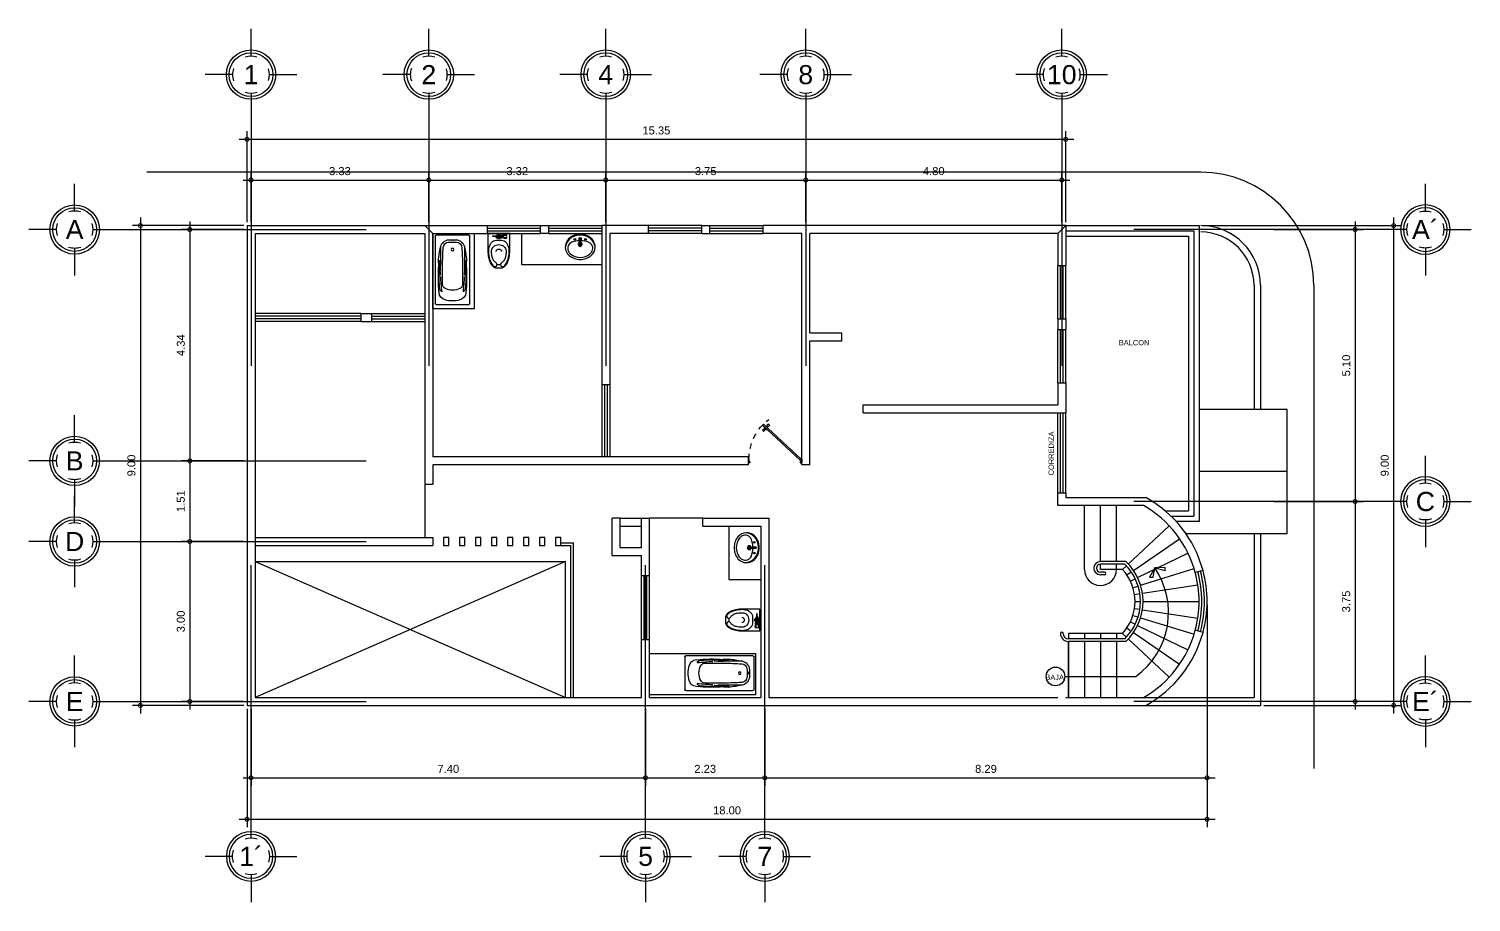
# Model space of a CAD drawing. Header units: inches. Extents: x -370 to 18, y -197 to 199.
# Drawn here: x -216.72 to -189.68, y 101.6 to 117.97 of the extents above; entities that cross this region are included whole.
import ezdxf
from ezdxf.enums import TextEntityAlignment as Align

# ---------------------------------------------------------------- set-up
doc = ezdxf.new("R2010")
doc.units = ezdxf.units.IN
doc.header["$MEASUREMENT"] = 0
doc.header["$PDMODE"] = 34
doc.header["$PDSIZE"] = 0.2
doc.linetypes.add('CENTER2', pattern=[28.575, 19.05, -3.175, 3.175, -3.175])
doc.linetypes.add('RAYITAS', pattern=[0.375, 0.25, -0.125])
for name, color, linetype in [('artefactos', 1, 'Continuous'), ('aux2', 194, 'Continuous'), ('MUEBLES', 7, 'Continuous')]:
    doc.layers.add(name, color=color, linetype=linetype)
doc.styles.get("Standard").update_dxf_attribs({"font": 'arial.ttf'})
doc.dimstyles.new('E100', dxfattribs={"dimtxt": 0.15, "dimasz": 0.15, "dimexe": 0.15, "dimexo": 0.0625, "dimgap": 0.09, "dimtad": 1, "dimzin": 0, "dimdsep": 46, "dimtxsty": 'Standard', "dimblk": 'DOTSMALL', "dimcen": 0.09, "dimdle": 0.15, "dimclrd": 1, "dimclre": 1, "dimclrt": 2, "dimazin": 0, "dimtfac": 1, "dimtofl": 0, "dimtmove": 1, "dimatfit": 1, "dimldrblk": 'OPEN90', "dimfxl": 1, "dimtolj": 1, "dimtzin": 0, "dimarcsym": 0})

# ---------------------------------------------------------------- blocks, each defined once
blk = doc.blocks.new('BC-P3')
at = {"color": 1}
for p, q in [((-0.352, 0), (0.352, 0)), ((-0.375, -1.477), (-0.375, -0.023)), ((-0.26, -0.25), (-0.26, -0.65)), ((0.26, -0.25), (0.26, -0.65)), ((0.375, -0.023), (0.375, -1.477)), ((-0.299, -0.646), (-0.304, -0.562)), ((-0.295, -0.615), (-0.289, -0.545)), ((-0.295, -0.615), (-0.29, -0.621)), ((-0.289, -0.545), (-0.288, -0.546)), ((-0.289, -0.622), (-0.278, -0.816)), ((-0.26, -0.847), (-0.285, -0.558)), ((0.26, -0.847), (0.285, -0.558)), ((0.289, -0.622), (0.278, -0.816)), ((0.289, -0.545), (0.288, -0.546)), ((0.295, -0.615), (0.289, -0.545)), ((0.295, -0.615), (0.29, -0.621)), ((0.299, -0.646), (0.304, -0.562)), ((-0.295, -0.835), (-0.28, -0.82)), ((-0.295, -0.885), (-0.295, -0.835)), ((-0.295, -0.885), (-0.261, -0.851)), ((0.295, -0.885), (0.261, -0.851)), ((0.295, -0.835), (0.28, -0.82)), ((0.295, -0.885), (0.295, -0.835)), ((0.352, -1.5), (-0.352, -1.5))]:
    blk.add_line(p, q, dxfattribs=at)
blk.add_lwpolyline([(-0.026, -0.108, 0.338364), (-0.025, -0.109, 0.038384), (-0.018, -0.11, 0.0164), (-0.01, -0.111, 0.011665), (0.002, -0.111, 0.011665), (0.013, -0.111, 0.0164), (0.021, -0.11, 0.038384), (0.029, -0.109, 0.338364), (0.029, -0.108, 0.338364), (0.029, -0.107, 0.038384), (0.021, -0.106, 0.0164), (0.013, -0.105, 0.011665), (0.002, -0.105, 0.011665), (-0.01, -0.105, 0.0164), (-0.018, -0.106, 0.038384), (-0.025, -0.107, 0.338364)], format="xyb", close=True, dxfattribs=at)
blk.add_circle((0, -0.31), 0.0275, dxfattribs=at)
for centre, radius, start, end in [((-0.352, -0.023), 0.023, 90, 180), ((2.677, -0.835), 2.995, 168.9839, 174.4587), ((-0.067, -0.301), 0.2, 92.1239, 168.9839), ((7.962, -0.768), 8.179, 176.467, 179.1704), ((-0.082, -0.272), 0.12, 92.5539, 176.467), ((0, -2.1), 1.95, 90, 92.5539), ((0, -2.1), 2, 90, 92.1239), ((0, -2.1), 2, 87.8761, 90), ((0, -2.1), 1.95, 87.4461, 90), ((0.067, -0.301), 0.2, 11.0161, 87.8761), ((0.082, -0.272), 0.12, 3.533, 87.4461), ((-7.962, -0.768), 8.179, 0.8296, 3.533), ((-2.677, -0.835), 2.995, 5.5413, 11.0161), ((0.352, -0.023), 0.023, 0, 90), ((-0.205, -0.556), 0.1, 174.4587, 183.7832), ((-0.291, -0.622), 0.002, 5, 45.7989), ((-0.289, -0.548), 0.002, 12.2804, 69.2529), ((-0.384, -0.569), 0.1, 4.1251, 12.2804), ((0.384, -0.569), 0.1, 167.7196, 175.8749), ((0.289, -0.548), 0.002, 110.7471, 167.7196), ((0.291, -0.622), 0.002, 134.2011, 175), ((0.205, -0.556), 0.1, 356.2168, 5.5413), ((3.668, -0.903), 3.974, 176.4609, 184.9418), ((-0.389, -0.652), 0.09, 356.4609, 3.7832), ((4.351, -0.851), 4.64, 180.3451, 183.6254), ((-0.284, -0.816), 0.006, 315, 3.2505), ((-0.266, -0.847), 0.006, 315, 5), ((4.742, -0.654), 5.002, 179.9558, 181.4637), ((4.742, -0.654), 5.002, 182.7348, 186.5873), ((8.359, -0.88), 8.578, 178.4608, 181.2396), ((-8.359, -0.88), 8.578, 358.7604, 1.5392), ((-4.742, -0.654), 5.002, 353.4127, 357.2652), ((-4.742, -0.654), 5.002, 358.5363, 0.0442), ((0.266, -0.847), 0.006, 175, 225), ((0.284, -0.816), 0.006, 176.7495, 225), ((-4.351, -0.851), 4.64, 356.3746, 359.6549), ((-3.668, -0.903), 3.974, 355.0582, 3.5391), ((0.389, -0.652), 0.09, 176.2168, 183.5391), ((-0.112, -1.23), 0.18, 184.9418, 254.479), ((-0.18, -1.139), 0.1, 182.9172, 241.9463), ((-0.117, -1.064), 0.1, 181.2396, 243.8791), ((0, -0.825), 0.366, 243.8791, 270), ((0, -0.825), 0.366, 270, 296.1209), ((0.117, -1.064), 0.1, 296.1209, 358.7604), ((0.112, -1.23), 0.18, 285.521, 355.0582), ((0.18, -1.139), 0.1, 298.0537, 357.0828), ((-0.352, -1.477), 0.023, 180, 270), ((0, -0.825), 0.6, 254.479, 270), ((0, -0.825), 0.6, 270, 285.521), ((0.352, -1.477), 0.023, 270, 0)]:
    blk.add_arc(centre, radius, start, end, dxfattribs=at)
blk = doc.blocks.new('lo')
at = {"layer": 'artefactos', "color": 1, "linetype": 'Continuous'}
for p, q in [((0.036, 0.012), (0.124, 0.012)), ((0.036, -0.012), (0.124, -0.012))]:
    blk.add_line(p, q, dxfattribs=at)
at = {"layer": 'artefactos', "color": 1}
blk.add_lwpolyline([(-0.175, -0.206, 0.225897), (-0.02, -0.28, 0.302325), (0.197, -0.136, 0.099436), (0.224, 0, 0.099436), (0.197, 0.136, 0.302325), (-0.02, 0.28, 0.225897), (-0.175, 0.206, 0.172204), (-0.248, 0, 0.172204)], format="xyb", close=True, dxfattribs=at)
blk.add_lwpolyline([(-0.144, 0.181, 0.172204), (-0.208, 0, 0.172204), (-0.144, -0.181)], format="xyb", dxfattribs=at)
at = {"layer": 'artefactos', "color": 1, "linetype": 'Continuous'}
blk.add_circle((0.144, 0), 0.0233, dxfattribs=at)
at = {"layer": 'artefactos', "color": 1}
for centre, radius, start, end in [((-0.054, 0.024), 0.258, 82.5047, 82.5047), ((-0.054, -0.024), 0.258, 277.4953, 277.4953), ((-0.02, 0.08), 0.16, 117.069, 140.9171), ((-0.038, 0.114), 0.121, 20.3585, 117.069), ((-0.346, 0), 0.45, 1.4812, 20.3585), ((-0.02, -0.08), 0.16, 219.0829, 242.931), ((-0.038, -0.114), 0.121, 242.931, 339.6415), ((-0.346, 0), 0.45, 339.6415, 358.5184)]:
    blk.add_arc(centre, radius, start, end, dxfattribs=at)
at = {"layer": 'artefactos', "color": 1, "linetype": 'Continuous'}
blk.add_arc((0.036, 0), 0.0116, 90, 270, dxfattribs=at)
at = {"layer": 'aux2', "color": 1}
for centre, radius in [((0.131, 0.1), 0.015), ((0.144, 0), 0.0175), ((0.131, -0.1), 0.015)]:
    blk.add_circle(centre, radius, dxfattribs=at)
for centre, radius, start, end in [((-0.054, 0.024), 0.258, 22.1793, 82.5047), ((0.037, 0), 0.0375, 18.0708, 341.925), ((0.037, 0), 0.023, 30.3811, 329.6115), ((-0.128, 0), 0.336, 0, 21.2533), ((-0.054, -0.024), 0.258, 277.4953, 337.8207), ((-0.128, 0), 0.336, 338.7467, 0)]:
    blk.add_arc(centre, radius, start, end, dxfattribs=at)
blk = doc.blocks.new('videt')
at = {"layer": 'artefactos', "color": 1}
blk.add_line((0.024, 0.29), (-0.044, 0.29), dxfattribs=at)
for points in [[(0.196, 0.029, 0.049648), (0.183, 0.159, 0.06346), (0.151, 0.256, 0.103485), (0.093, 0.331, 0.178458), (0.04, 0.351), (-0.06, 0.351, 0.178458), (-0.112, 0.331, 0.103485), (-0.17, 0.256, 0.06346), (-0.203, 0.159, 0.049648), (-0.216, 0.029), (-0.216, -0.293), (0.196, -0.293)], [(-0.104, 0.322, 0.103485), (-0.159, 0.251, 0.06346), (-0.191, 0.157, 0.049648), (-0.204, 0.029, 0.075858), (-0.192, -0.046, 0.086069), (-0.162, -0.106, 0.105985), (-0.113, -0.148, 0.126201), (-0.06, -0.162), (0.04, -0.162, 0.126201), (0.093, -0.148, 0.105985), (0.142, -0.106, 0.086069), (0.172, -0.046, 0.075858), (0.184, 0.029, 0.049648), (0.171, 0.157, 0.06346), (0.139, 0.251, 0.103485), (0.085, 0.322, 0.097511), (0.07, 0.328, 0.09808), (0.055, 0.328, 0.098895), (0.041, 0.322, 0.099479), (0.03, 0.311, 0.099479), (0.025, 0.297, 0.098895), (0.025, 0.282, 0.09808), (0.031, 0.268, 0.097511), (0.041, 0.257, -0.102445), (0.087, 0.211, -0.077884), (0.116, 0.146, -0.065096), (0.127, 0.061, -0.024284), (0.125, 0.029, -0.115331), (0.115, -0.013, -0.103946), (0.086, -0.051, -0.091071), (0.043, -0.075, -0.083675), (-0.01, -0.084, -0.083675), (-0.063, -0.075, -0.091071), (-0.105, -0.051, -0.103946), (-0.135, -0.013, -0.115331), (-0.145, 0.029, -0.024284), (-0.146, 0.061, -0.065096), (-0.135, 0.146, -0.077884), (-0.106, 0.211, -0.102445), (-0.061, 0.257, 0.097511), (-0.05, 0.268, 0.09808), (-0.044, 0.282, 0.098895), (-0.044, 0.297, 0.099479), (-0.05, 0.311, 0.099479), (-0.061, 0.322, 0.098895), (-0.075, 0.328, 0.09808), (-0.09, 0.328, 0.097511)]]:
    blk.add_lwpolyline(points, format="xyb", close=True, dxfattribs=at)
blk.add_lwpolyline([(0.04, 0.043, -0.111064), (0.036, 0.026, -0.102841), (0.025, 0.012, -0.093011), (0.01, 0.003, -0.087082), (-0.01, -0.001, -0.087082), (-0.029, 0.003, -0.093011), (-0.045, 0.012, -0.102841), (-0.056, 0.026, -0.111064), (-0.06, 0.043, -0.111064)], format="xyb", dxfattribs=at)
at = {"layer": 'aux2', "color": 1}
for p, q in [((-0.154, -0.215), (-0.154, -0.203)), ((-0.083, -0.215), (-0.154, -0.215)), ((-0.083, -0.259), (-0.154, -0.259)), ((-0.154, -0.277), (-0.154, -0.259)), ((-0.15, -0.206), (-0.15, -0.201)), ((-0.15, -0.276), (-0.15, -0.265)), ((-0.135, -0.209), (-0.147, -0.209)), ((-0.135, -0.262), (-0.147, -0.262)), ((-0.132, -0.206), (-0.132, -0.197)), ((-0.132, -0.274), (-0.132, -0.265)), ((-0.125, -0.206), (-0.125, -0.197)), ((-0.125, -0.274), (-0.125, -0.265)), ((-0.11, -0.209), (-0.122, -0.209)), ((-0.11, -0.262), (-0.122, -0.262)), ((-0.107, -0.206), (-0.107, -0.201)), ((-0.107, -0.276), (-0.107, -0.265)), ((-0.104, -0.215), (-0.104, -0.203)), ((-0.104, -0.277), (-0.104, -0.259)), ((-0.083, -0.212), (-0.07, -0.212)), ((-0.083, -0.262), (-0.083, -0.212)), ((-0.083, -0.237), (-0.07, -0.237)), ((-0.083, -0.262), (-0.07, -0.262)), ((-0.07, -0.262), (-0.07, -0.212)), ((-0.058, -0.215), (-0.07, -0.215)), ((-0.058, -0.259), (-0.07, -0.259)), ((-0.046, -0.212), (-0.058, -0.212)), ((-0.058, -0.262), (-0.058, -0.212)), ((-0.046, -0.262), (-0.058, -0.262)), ((0.047, -0.221), (0.031, -0.221)), ((0.047, -0.252), (0.031, -0.252)), ((0.047, -0.252), (0.047, -0.221)), ((0.05, -0.234), (0.106, -0.234)), ((0.05, -0.24), (0.106, -0.24)), ((-0.166, -0.293), (-0.166, -0.281)), ((-0.166, -0.293), (-0.091, -0.293)), ((-0.091, -0.293), (-0.091, -0.281))]:
    blk.add_line(p, q, dxfattribs=at)
blk.add_lwpolyline([(-0.035, -0.237), (-0.022, -0.259), (0.003, -0.259), (0.015, -0.237), (0.003, -0.215), (-0.022, -0.215)], close=True, dxfattribs=at)
for centre, radius in [((-0.01, -0.237), 0.0437), ((-0.01, -0.236), 0.025), ((-0.01, -0.237), 0.025), ((-0.01, -0.237), 0.00855)]:
    blk.add_circle(centre, radius, dxfattribs=at)
for centre, radius, start, end in [((-0.119, -0.237), 0.0406, 147.7952, 212.2048), ((-0.129, -0.25), 0.0531, 61.9275, 118.0725), ((-0.147, -0.206), 0.00312, 180, 270), ((-0.147, -0.265), 0.00312, 90, 180), ((-0.135, -0.206), 0.00312, 270, 0), ((-0.135, -0.265), 0.00312, 0, 90), ((-0.122, -0.206), 0.00312, 180, 270), ((-0.122, -0.265), 0.00312, 90, 180), ((-0.11, -0.206), 0.00312, 270, 0), ((-0.11, -0.265), 0.00312, 0, 90), ((-0.138, -0.237), 0.0406, 327.7958, 32.2042), ((0.05, -0.231), 0.00312, 180, 270), ((0.05, -0.243), 0.00312, 90, 180), ((0.106, -0.237), 0.00312, 270, 90), ((-0.129, -0.39), 0.116, 71.0754, 108.9246)]:
    blk.add_arc(centre, radius, start, end, dxfattribs=at)
blk = doc.blocks.new('*U41')
at = {"layer": 'artefactos', "color": 1}
for p, q in [((0.011, 0.034), (0.717, 0.69)), ((0.032, 0.013), (0.738, 0.668)), ((0.625, 0.689), (0.601, 0.665)), ((0.601, 0.665), (0.629, 0.637)), ((0.625, 0.689), (0.653, 0.661)), ((0.653, 0.661), (0.629, 0.637)), ((0.675, 0.653), (0.637, 0.615)), ((0.637, 0.615), (0.64, 0.612)), ((0.664, 0.588), (0.661, 0.591)), ((0.702, 0.626), (0.664, 0.588)), ((0.675, 0.653), (0.678, 0.65)), ((0.71, 0.604), (0.686, 0.58)), ((0.714, 0.552), (0.686, 0.58)), ((0.702, 0.626), (0.699, 0.629)), ((0.738, 0.576), (0.71, 0.604)), ((0.738, 0.576), (0.714, 0.552)), ((0.738, 0.668), (0.717, 0.69)), ((0, 0.031), (0, -0.031)), ((0.008, 0.034), (0.003, 0.034)), ((0.011, 0.034), (0.032, 0.013)), ((0.011, 0.031), (0.011, -0.011)), ((0.989, 0.031), (0.989, -0.011)), ((0.992, 0.034), (0.997, 0.034)), ((1, 0.031), (1, -0.031)), ((0.025, -0.034), (0.003, -0.034)), ((0.011, -0.011), (0.025, -0.011)), ((0.028, -0.014), (0.028, -0.031)), ((0.972, -0.014), (0.972, -0.031)), ((0.989, -0.011), (0.975, -0.011)), ((0.975, -0.034), (0.997, -0.034))]:
    blk.add_line(p, q, dxfattribs=at)
at = {"layer": 'artefactos', "color": 1, "linetype": 'RAYITAS', "ltscale": 0.15}
blk.add_arc((0.061, 0.034), 0.928, 0, 53.3291, dxfattribs=at)
at = {"layer": 'artefactos', "color": 1}
for centre, radius, start, end in [((0.624, 0.629), 0.0188, 310.968, 53.1574), ((0.661, 0.665), 0.0188, 216.8426, 319.032), ((0.678, 0.576), 0.0188, 36.8426, 139.032), ((0.714, 0.612), 0.0188, 130.968, 233.1574), ((0.003, 0.031), 0.003, 90, 180), ((0.008, 0.031), 0.003, 0, 90), ((0.992, 0.031), 0.003, 90, 180), ((0.997, 0.031), 0.003, 0, 90), ((0.003, -0.031), 0.003, 180, 270), ((0.025, -0.014), 0.003, 0, 90), ((0.025, -0.031), 0.003, 270, 0), ((0.975, -0.014), 0.003, 90, 180), ((0.975, -0.031), 0.003, 180, 270), ((0.997, -0.031), 0.003, 270, 0)]:
    blk.add_arc(centre, radius, start, end, dxfattribs=at)
blk = doc.blocks.new('EJE NORTE NUEVO')
at = {"color": 8}
for p, q in [((0, 3.252), (0, 3.764)), ((-0.347, 2.905), (-0.859, 2.905)), ((0.347, 2.905), (0.859, 2.905))]:
    blk.add_line(p, q, dxfattribs=at)
at = {"color": 2, "linetype": 'CENTER2'}
blk.add_line((0, 2.558), (0, -2.558), dxfattribs=at)
at = {"color": 8}
blk.add_circle((0, 2.905), 0.463, dxfattribs=at)
at = {"color": 4}
blk.add_circle((0, 2.905), 0.409, dxfattribs=at)
at = {"color": 8}
for start, end in [(71.4161, 108.5839), (160.6993, 199.2784), (341.7694, 18.2529), (251.0526, 288.9474)]:
    blk.add_arc((0, 2.905), 0.347, start, end, dxfattribs=at)
at = {"color": 4}
blk.add_attdef('A', text='', height=0.358, dxfattribs=at).set_placement((0, 2.905), align=Align.MIDDLE_CENTER)
blk = doc.blocks.new('_DotSmall')
at = {"color": 0, "linetype": 'ByBlock', "const_width": 0.5}
blk.add_lwpolyline([(-0.0625, 0, 1), (0.0625, 0, 1)], format="xyb", close=True, dxfattribs=at)
blk = doc.blocks.new('*D123')
at = {"color": 1, "lineweight": -2, "transparency": 16777216}
for p, q in [((-212.554, 114.347), (-212.554, 115.288)), ((-209.221, 114.347), (-209.221, 115.288)), ((-212.704, 115.138), (-209.071, 115.138))]:
    blk.add_line(p, q, dxfattribs=at)
at = {"layer": 'DEFPOINTS', "color": 0, "transparency": 16777216}
for p in [(-209.221, 115.138), (-212.554, 114.284), (-209.221, 114.284)]:
    blk.add_point(p, dxfattribs=at)
at = {"color": 1, "lineweight": -2, "transparency": 16777216, "xscale": 0.15, "yscale": 0.15, "zscale": 0.15, "rotation": 180}
blk.add_blockref('_DotSmall', (-212.554, 115.138), dxfattribs=at)
at = {"color": 1, "lineweight": -2, "transparency": 16777216, "xscale": 0.15, "yscale": 0.15, "zscale": 0.15}
blk.add_blockref('_DotSmall', (-209.221, 115.138), dxfattribs=at)
at = {"color": 2, "transparency": 16777216, "insert": (-210.887, 115.304), "char_height": 0.15, "attachment_point": 5}
blk.add_mtext('\\A1;3.33', dxfattribs=at)
blk = doc.blocks.new('_Open90')
at = {"color": 0, "linetype": 'ByBlock', "lineweight": -2}
for p, q in [((0, 0), (-1, 0)), ((-0.5, 0.5), (0, 0)), ((0, 0), (-0.5, -0.5))]:
    blk.add_line(p, q, dxfattribs=at)
blk = doc.blocks.new('*D132')
at = {"color": 1, "lineweight": -2, "transparency": 16777216}
for p, q in [((-209.221, 114.347), (-209.221, 115.288)), ((-205.904, 114.347), (-205.904, 115.288)), ((-209.371, 115.138), (-205.754, 115.138))]:
    blk.add_line(p, q, dxfattribs=at)
at = {"layer": 'DEFPOINTS', "color": 0, "transparency": 16777216}
for p in [(-205.904, 115.138), (-209.221, 114.284), (-205.904, 114.284)]:
    blk.add_point(p, dxfattribs=at)
at = {"color": 1, "lineweight": -2, "transparency": 16777216, "xscale": 0.15, "yscale": 0.15, "zscale": 0.15, "rotation": 180}
blk.add_blockref('_DotSmall', (-209.221, 115.138), dxfattribs=at)
at = {"color": 1, "lineweight": -2, "transparency": 16777216, "xscale": 0.15, "yscale": 0.15, "zscale": 0.15}
blk.add_blockref('_DotSmall', (-205.904, 115.138), dxfattribs=at)
at = {"color": 2, "transparency": 16777216, "insert": (-207.562, 115.304), "char_height": 0.15, "attachment_point": 5}
blk.add_mtext('\\A1;3.32', dxfattribs=at)
blk = doc.blocks.new('*D133')
at = {"color": 1, "lineweight": -2, "transparency": 16777216}
for p, q in [((-205.904, 114.347), (-205.904, 115.288)), ((-202.154, 114.347), (-202.154, 115.288)), ((-206.054, 115.138), (-202.004, 115.138))]:
    blk.add_line(p, q, dxfattribs=at)
at = {"layer": 'DEFPOINTS', "color": 0, "transparency": 16777216}
for p in [(-202.154, 115.138), (-205.904, 114.284), (-202.154, 114.284)]:
    blk.add_point(p, dxfattribs=at)
at = {"color": 1, "lineweight": -2, "transparency": 16777216, "xscale": 0.15, "yscale": 0.15, "zscale": 0.15, "rotation": 180}
blk.add_blockref('_DotSmall', (-205.904, 115.138), dxfattribs=at)
at = {"color": 1, "lineweight": -2, "transparency": 16777216, "xscale": 0.15, "yscale": 0.15, "zscale": 0.15}
blk.add_blockref('_DotSmall', (-202.154, 115.138), dxfattribs=at)
at = {"color": 2, "transparency": 16777216, "insert": (-204.029, 115.304), "char_height": 0.15, "attachment_point": 5}
blk.add_mtext('\\A1;3.75', dxfattribs=at)
blk = doc.blocks.new('*D134')
at = {"color": 1, "lineweight": -2, "transparency": 16777216}
for p, q in [((-202.154, 114.347), (-202.154, 115.288)), ((-197.354, 114.347), (-197.354, 115.288)), ((-202.304, 115.138), (-197.204, 115.138))]:
    blk.add_line(p, q, dxfattribs=at)
at = {"layer": 'DEFPOINTS', "color": 0, "transparency": 16777216}
for p in [(-197.354, 115.138), (-202.154, 114.284), (-197.354, 114.284)]:
    blk.add_point(p, dxfattribs=at)
at = {"color": 1, "lineweight": -2, "transparency": 16777216, "xscale": 0.15, "yscale": 0.15, "zscale": 0.15, "rotation": 180}
blk.add_blockref('_DotSmall', (-202.154, 115.138), dxfattribs=at)
at = {"color": 1, "lineweight": -2, "transparency": 16777216, "xscale": 0.15, "yscale": 0.15, "zscale": 0.15}
blk.add_blockref('_DotSmall', (-197.354, 115.138), dxfattribs=at)
at = {"color": 2, "transparency": 16777216, "insert": (-199.754, 115.304), "char_height": 0.15, "attachment_point": 5}
blk.add_mtext('\\A1;4.80', dxfattribs=at)
blk = doc.blocks.new('*D135')
at = {"color": 1, "lineweight": -2, "transparency": 16777216}
for p, q in [((-212.629, 114.347), (-212.629, 116.051)), ((-197.279, 114.347), (-197.279, 116.051)), ((-212.779, 115.901), (-197.129, 115.901))]:
    blk.add_line(p, q, dxfattribs=at)
at = {"layer": 'DEFPOINTS', "color": 0, "transparency": 16777216}
for p in [(-197.279, 115.901), (-212.629, 114.284), (-197.279, 114.284)]:
    blk.add_point(p, dxfattribs=at)
at = {"color": 1, "lineweight": -2, "transparency": 16777216, "xscale": 0.15, "yscale": 0.15, "zscale": 0.15, "rotation": 180}
blk.add_blockref('_DotSmall', (-212.629, 115.901), dxfattribs=at)
at = {"color": 1, "lineweight": -2, "transparency": 16777216, "xscale": 0.15, "yscale": 0.15, "zscale": 0.15}
blk.add_blockref('_DotSmall', (-197.279, 115.901), dxfattribs=at)
at = {"color": 2, "transparency": 16777216, "insert": (-204.954, 116.067), "char_height": 0.15, "attachment_point": 5}
blk.add_mtext('\\A1;15.35', dxfattribs=at)
blk = doc.blocks.new('*D136')
at = {"color": 1, "lineweight": -2, "transparency": 16777216}
for p, q in [((-212.691, 114.209), (-213.853, 114.209)), ((-213.703, 114.359), (-213.703, 109.721)), ((-212.691, 109.871), (-213.853, 109.871))]:
    blk.add_line(p, q, dxfattribs=at)
at = {"layer": 'DEFPOINTS', "color": 0, "transparency": 16777216}
for p in [(-212.629, 114.209), (-213.703, 109.871), (-212.629, 109.871)]:
    blk.add_point(p, dxfattribs=at)
at = {"color": 1, "lineweight": -2, "transparency": 16777216, "xscale": 0.15, "yscale": 0.15, "zscale": 0.15}
for p, rotation in [((-213.703, 114.209), 90), ((-213.703, 109.871), 270)]:
    blk.add_blockref('_DotSmall', p, dxfattribs=dict(at, rotation=rotation))
at = {"color": 2, "transparency": 16777216, "insert": (-213.87, 112.04), "char_height": 0.15, "attachment_point": 5, "rotation": 90}
blk.add_mtext('\\A1;4.34', dxfattribs=at)
blk = doc.blocks.new('*D137')
at = {"color": 1, "lineweight": -2, "transparency": 16777216}
for p, q in [((-212.691, 109.871), (-213.853, 109.871)), ((-213.703, 110.021), (-213.703, 108.209)), ((-212.691, 108.359), (-213.853, 108.359))]:
    blk.add_line(p, q, dxfattribs=at)
at = {"layer": 'DEFPOINTS', "color": 0, "transparency": 16777216}
for p in [(-212.629, 109.871), (-213.703, 108.359), (-212.629, 108.359)]:
    blk.add_point(p, dxfattribs=at)
at = {"color": 1, "lineweight": -2, "transparency": 16777216, "xscale": 0.15, "yscale": 0.15, "zscale": 0.15}
for p, rotation in [((-213.703, 109.871), 90), ((-213.703, 108.359), 270)]:
    blk.add_blockref('_DotSmall', p, dxfattribs=dict(at, rotation=rotation))
at = {"color": 2, "transparency": 16777216, "insert": (-213.87, 109.115), "char_height": 0.15, "attachment_point": 5, "rotation": 90}
blk.add_mtext('\\A1;1.51', dxfattribs=at)
blk = doc.blocks.new('*D124')
at = {"color": 1, "lineweight": -2, "transparency": 16777216}
for p, q in [((-213.703, 108.509), (-213.703, 105.209)), ((-212.691, 108.359), (-213.853, 108.359)), ((-212.691, 105.359), (-213.853, 105.359))]:
    blk.add_line(p, q, dxfattribs=at)
at = {"layer": 'DEFPOINTS', "color": 0, "transparency": 16777216}
for p in [(-212.629, 108.359), (-213.703, 105.359), (-212.629, 105.359)]:
    blk.add_point(p, dxfattribs=at)
at = {"color": 1, "lineweight": -2, "transparency": 16777216, "xscale": 0.15, "yscale": 0.15, "zscale": 0.15}
for p, rotation in [((-213.703, 108.359), 90), ((-213.703, 105.359), 270)]:
    blk.add_blockref('_DotSmall', p, dxfattribs=dict(at, rotation=rotation))
at = {"color": 2, "transparency": 16777216, "insert": (-213.87, 106.859), "char_height": 0.15, "attachment_point": 5, "rotation": 90}
blk.add_mtext('\\A1;3.00', dxfattribs=at)
blk = doc.blocks.new('*D125')
at = {"color": 1, "lineweight": -2, "transparency": 16777216}
for p, q in [((-214.629, 114.434), (-214.629, 105.134)), ((-212.691, 114.284), (-214.779, 114.284)), ((-212.691, 105.284), (-214.779, 105.284))]:
    blk.add_line(p, q, dxfattribs=at)
at = {"layer": 'DEFPOINTS', "color": 0, "transparency": 16777216}
for p in [(-212.629, 114.284), (-214.629, 105.284), (-212.629, 105.284)]:
    blk.add_point(p, dxfattribs=at)
at = {"color": 1, "lineweight": -2, "transparency": 16777216, "xscale": 0.15, "yscale": 0.15, "zscale": 0.15}
for p, rotation in [((-214.629, 114.284), 90), ((-214.629, 105.284), 270)]:
    blk.add_blockref('_DotSmall', p, dxfattribs=dict(at, rotation=rotation))
at = {"color": 2, "transparency": 16777216, "insert": (-214.796, 109.784), "char_height": 0.15, "attachment_point": 5, "rotation": 90}
blk.add_mtext('\\A1;9.00', dxfattribs=at)
blk = doc.blocks.new('*D126')
at = {"color": 1, "lineweight": -2, "transparency": 16777216}
for p, q in [((-212.554, 105.222), (-212.554, 103.778)), ((-205.157, 105.222), (-205.157, 103.778)), ((-212.704, 103.928), (-205.007, 103.928))]:
    blk.add_line(p, q, dxfattribs=at)
at = {"layer": 'DEFPOINTS', "color": 0, "transparency": 16777216}
for p in [(-212.554, 105.284), (-205.157, 105.284), (-205.157, 103.928)]:
    blk.add_point(p, dxfattribs=at)
at = {"color": 1, "lineweight": -2, "transparency": 16777216, "xscale": 0.15, "yscale": 0.15, "zscale": 0.15, "rotation": 180}
blk.add_blockref('_DotSmall', (-212.554, 103.928), dxfattribs=at)
at = {"color": 1, "lineweight": -2, "transparency": 16777216, "xscale": 0.15, "yscale": 0.15, "zscale": 0.15}
blk.add_blockref('_DotSmall', (-205.157, 103.928), dxfattribs=at)
at = {"color": 2, "transparency": 16777216, "insert": (-208.855, 104.094), "char_height": 0.15, "attachment_point": 5}
blk.add_mtext('\\A1;7.40', dxfattribs=at)
blk = doc.blocks.new('*D127')
at = {"color": 1, "lineweight": -2, "transparency": 16777216}
for p, q in [((-205.157, 105.222), (-205.157, 103.778)), ((-202.922, 105.222), (-202.922, 103.778)), ((-205.307, 103.928), (-202.772, 103.928))]:
    blk.add_line(p, q, dxfattribs=at)
at = {"layer": 'DEFPOINTS', "color": 0, "transparency": 16777216}
for p in [(-205.157, 105.284), (-202.922, 105.284), (-202.922, 103.928)]:
    blk.add_point(p, dxfattribs=at)
at = {"color": 1, "lineweight": -2, "transparency": 16777216, "xscale": 0.15, "yscale": 0.15, "zscale": 0.15, "rotation": 180}
blk.add_blockref('_DotSmall', (-205.157, 103.928), dxfattribs=at)
at = {"color": 1, "lineweight": -2, "transparency": 16777216, "xscale": 0.15, "yscale": 0.15, "zscale": 0.15}
blk.add_blockref('_DotSmall', (-202.922, 103.928), dxfattribs=at)
at = {"color": 2, "transparency": 16777216, "insert": (-204.039, 104.094), "char_height": 0.15, "attachment_point": 5}
blk.add_mtext('\\A1;2.23', dxfattribs=at)
blk = doc.blocks.new('*D128')
at = {"color": 1, "lineweight": -2, "transparency": 16777216}
for p, q in [((-194.629, 107.172), (-194.629, 103.778)), ((-202.922, 105.222), (-202.922, 103.778)), ((-203.072, 103.928), (-194.479, 103.928))]:
    blk.add_line(p, q, dxfattribs=at)
at = {"layer": 'DEFPOINTS', "color": 0, "transparency": 16777216}
for p in [(-194.629, 107.234), (-202.922, 105.284), (-194.629, 103.928)]:
    blk.add_point(p, dxfattribs=at)
at = {"color": 1, "lineweight": -2, "transparency": 16777216, "xscale": 0.15, "yscale": 0.15, "zscale": 0.15, "rotation": 180}
blk.add_blockref('_DotSmall', (-202.922, 103.928), dxfattribs=at)
at = {"color": 1, "lineweight": -2, "transparency": 16777216, "xscale": 0.15, "yscale": 0.15, "zscale": 0.15}
blk.add_blockref('_DotSmall', (-194.629, 103.928), dxfattribs=at)
at = {"color": 2, "transparency": 16777216, "insert": (-198.775, 104.094), "char_height": 0.15, "attachment_point": 5}
blk.add_mtext('\\A1;8.29', dxfattribs=at)
blk = doc.blocks.new('*D122')
at = {"color": 1, "lineweight": -2, "transparency": 16777216}
for p, q in [((-212.629, 105.222), (-212.629, 103)), ((-194.629, 105.222), (-194.629, 103)), ((-212.779, 103.15), (-194.479, 103.15))]:
    blk.add_line(p, q, dxfattribs=at)
at = {"layer": 'DEFPOINTS', "color": 0, "transparency": 16777216}
for p in [(-212.629, 105.284), (-194.629, 105.284), (-194.629, 103.15)]:
    blk.add_point(p, dxfattribs=at)
at = {"color": 1, "lineweight": -2, "transparency": 16777216, "xscale": 0.15, "yscale": 0.15, "zscale": 0.15, "rotation": 180}
blk.add_blockref('_DotSmall', (-212.629, 103.15), dxfattribs=at)
at = {"color": 1, "lineweight": -2, "transparency": 16777216, "xscale": 0.15, "yscale": 0.15, "zscale": 0.15}
blk.add_blockref('_DotSmall', (-194.629, 103.15), dxfattribs=at)
at = {"color": 2, "transparency": 16777216, "insert": (-203.629, 103.316), "char_height": 0.15, "attachment_point": 5}
blk.add_mtext('\\A1;18.00', dxfattribs=at)
blk = doc.blocks.new('*D129')
at = {"color": 1, "lineweight": -2, "transparency": 16777216}
for p, q in [((-193.38, 114.209), (-191.703, 114.209)), ((-191.853, 114.359), (-191.853, 108.959)), ((-193.38, 109.109), (-191.703, 109.109))]:
    blk.add_line(p, q, dxfattribs=at)
at = {"layer": 'DEFPOINTS', "color": 0, "transparency": 16777216}
for p in [(-193.442, 114.209), (-193.442, 109.109), (-191.853, 109.109)]:
    blk.add_point(p, dxfattribs=at)
at = {"color": 1, "lineweight": -2, "transparency": 16777216, "xscale": 0.15, "yscale": 0.15, "zscale": 0.15}
for p, rotation in [((-191.853, 114.209), 90), ((-191.853, 109.109), 270)]:
    blk.add_blockref('_DotSmall', p, dxfattribs=dict(at, rotation=rotation))
at = {"color": 2, "transparency": 16777216, "insert": (-192.02, 111.659), "char_height": 0.15, "attachment_point": 5, "rotation": 90}
blk.add_mtext('\\A1;5.10', dxfattribs=at)
blk = doc.blocks.new('*D130')
at = {"color": 1, "lineweight": -2, "transparency": 16777216}
for p, q in [((-191.853, 109.259), (-191.853, 105.209)), ((-193.38, 109.109), (-191.703, 109.109)), ((-191.916, 105.359), (-192.003, 105.359))]:
    blk.add_line(p, q, dxfattribs=at)
at = {"layer": 'DEFPOINTS', "color": 0, "transparency": 16777216}
for p in [(-193.442, 109.109), (-191.853, 105.359), (-191.853, 105.359)]:
    blk.add_point(p, dxfattribs=at)
at = {"color": 1, "lineweight": -2, "transparency": 16777216, "xscale": 0.15, "yscale": 0.15, "zscale": 0.15}
for p, rotation in [((-191.853, 109.109), 90), ((-191.853, 105.359), 270)]:
    blk.add_blockref('_DotSmall', p, dxfattribs=dict(at, rotation=rotation))
at = {"color": 2, "transparency": 16777216, "insert": (-192.02, 107.234), "char_height": 0.15, "attachment_point": 5, "rotation": 90}
blk.add_mtext('\\A1;3.75', dxfattribs=at)
blk = doc.blocks.new('*D131')
at = {"color": 1, "lineweight": -2, "transparency": 16777216}
for p, q in [((-191.131, 114.434), (-191.131, 105.134)), ((-194.716, 114.284), (-190.981, 114.284)), ((-193.566, 105.284), (-190.981, 105.284))]:
    blk.add_line(p, q, dxfattribs=at)
at = {"layer": 'DEFPOINTS', "color": 0, "transparency": 16777216}
for p in [(-194.779, 114.284), (-193.629, 105.284), (-191.131, 105.284)]:
    blk.add_point(p, dxfattribs=at)
at = {"color": 1, "lineweight": -2, "transparency": 16777216, "xscale": 0.15, "yscale": 0.15, "zscale": 0.15}
for p, rotation in [((-191.131, 114.284), 90), ((-191.131, 105.284), 270)]:
    blk.add_blockref('_DotSmall', p, dxfattribs=dict(at, rotation=rotation))
at = {"color": 2, "transparency": 16777216, "insert": (-191.298, 109.784), "char_height": 0.15, "attachment_point": 5, "rotation": 90}
blk.add_mtext('\\A1;9.00', dxfattribs=at)

msp = doc.modelspace()

# ---------------------------------------------------------------- linework, layer by layer
at = {"color": 8}
for p, q in [((-194.74895, 115.28411), (-214.5057, 115.28411)), ((-212.62895, 114.28411), (-212.62895, 105.28411)), ((-212.62895, 114.28411), (-208.12895, 114.28411)), ((-212.47895, 114.13411), (-212.47895, 105.43411)), ((-212.47895, 114.13411), (-209.29586, 114.13411)), ((-209.14586, 114.13411), (-209.29586, 114.28411)), ((-209.29586, 114.13411), (-209.29586, 109.43411)), ((-209.14586, 114.13411), (-208.12895, 114.13411)), ((-209.14586, 114.13411), (-209.14586, 109.94571)), ((-208.12895, 114.28411), (-208.12895, 114.13411)), ((-207.47895, 113.54987), (-207.47895, 114.13411)), ((-205.10395, 114.28411), (-205.97895, 114.28411)), ((-205.97895, 114.28411), (-205.97895, 111.29571)), ((-205.82895, 114.13411), (-205.82895, 111.29571)), ((-205.10395, 114.13411), (-205.82895, 114.13411)), ((-205.10395, 114.13411), (-205.10395, 114.28411)), ((-204.10395, 114.13411), (-204.10395, 114.28411)), ((-204.10395, 114.28411), (-203.95395, 114.28411)), ((-204.10395, 114.13411), (-203.95395, 114.13411)), ((-203.95395, 114.13411), (-203.95395, 114.28411)), ((-197.27895, 114.28411), (-202.95395, 114.28411)), ((-202.95395, 114.13411), (-202.95395, 114.28411)), ((-202.22895, 114.13411), (-202.95395, 114.13411)), ((-202.22895, 109.79571), (-202.22895, 114.13411)), ((-197.42895, 114.13411), (-202.07895, 114.13411)), ((-202.07895, 112.27251), (-202.07895, 114.13411)), ((-197.42895, 114.13411), (-197.27895, 114.28411)), ((-197.42895, 114.13411), (-197.42895, 113.53411)), ((-197.27895, 114.28411), (-197.27895, 113.53411)), ((-197.27895, 114.28411), (-194.77895, 114.28411)), ((-197.27895, 114.18411), (-194.87895, 114.18411)), ((-194.87895, 114.18411), (-194.87895, 108.83411)), ((-194.77895, 114.28411), (-194.77895, 113.53411)), ((-194.77895, 114.28411), (-194.77895, 108.73411)), ((-197.27895, 114.08411), (-194.97895, 114.08411)), ((-194.97895, 114.08411), (-194.97895, 108.93411)), ((-205.97895, 113.54987), (-207.47895, 113.54987)), ((-197.42895, 113.53411), (-197.27895, 113.53411)), ((-193.74895, 113.16411), (-193.74895, 110.83411)), ((-193.62895, 113.16411), (-193.62895, 110.83411)), ((-192.62895, 113.16411), (-192.62895, 104.10157)), ((-210.49586, 112.63411), (-210.29586, 112.63411)), ((-210.49586, 112.63411), (-210.49586, 112.48411)), ((-210.29586, 112.63411), (-210.29586, 112.48411)), ((-197.42895, 112.53411), (-197.42895, 112.33411)), ((-197.42895, 112.53411), (-197.27895, 112.53411)), ((-197.42895, 112.53411), (-197.42895, 112.33411)), ((-197.27895, 112.53411), (-197.27895, 112.33411)), ((-197.27895, 112.53411), (-197.27895, 112.33411)), ((-210.49586, 112.48411), (-210.29586, 112.48411)), ((-202.07895, 112.27251), (-201.47895, 112.27251)), ((-201.47895, 112.12251), (-201.47895, 112.27251)), ((-197.42895, 112.33411), (-197.27895, 112.33411)), ((-202.07895, 109.79571), (-202.07895, 112.12251)), ((-202.07895, 112.12251), (-201.47895, 112.12251)), ((-205.82895, 111.29571), (-205.97895, 111.29571)), ((-197.42895, 111.33411), (-197.42895, 110.92251)), ((-197.42895, 111.33411), (-197.27895, 111.33411)), ((-197.27895, 111.33411), (-197.27895, 110.77251)), ((-201.07895, 110.92251), (-197.42895, 110.92251)), ((-201.07895, 110.77251), (-201.07895, 110.92251)), ((-201.07895, 110.77251), (-197.27895, 110.77251)), ((-197.27895, 109.27251), (-197.27895, 110.77251)), ((-203.22895, 109.94571), (-209.14586, 109.94571)), ((-209.14586, 109.79571), (-209.14586, 109.43411)), ((-203.22895, 109.79571), (-209.14586, 109.79571)), ((-203.22895, 109.79571), (-203.22895, 109.94571)), ((-202.07895, 109.79571), (-202.22895, 109.79571)), ((-193.12895, 109.67161), (-194.77895, 109.67161)), ((-209.29586, 109.43411), (-209.14586, 109.43411)), ((-209.29586, 109.43411), (-209.29586, 108.43411)), ((-197.42895, 109.27251), (-197.27895, 109.27251)), ((-197.42895, 109.03411), (-197.42895, 109.27251)), ((-197.27895, 109.27251), (-197.27895, 109.18411)), ((-195.81838, 109.03411), (-197.42895, 109.03411)), ((-197.27895, 109.18411), (-195.77895, 109.18411)), ((-196.92895, 107.83411), (-196.92895, 109.03411)), ((-196.62895, 107.98411), (-196.62895, 109.03411)), ((-196.32895, 107.98411), (-196.32895, 109.03411)), ((-205.78176, 108.09571), (-205.78176, 108.79571)), ((-205.63176, 108.79571), (-205.78176, 108.79571)), ((-205.63176, 108.24571), (-205.63176, 108.79571)), ((-205.63176, 108.79571), (-205.23176, 108.79571)), ((-205.23176, 108.24571), (-205.23176, 108.79571)), ((-205.23176, 108.79571), (-205.08176, 108.79571)), ((-205.08176, 107.71491), (-205.08176, 108.79571)), ((-204.08176, 108.79571), (-205.08176, 108.79571)), ((-204.08176, 108.64571), (-204.08176, 108.79571)), ((-204.08176, 108.79571), (-202.8468, 108.79571)), ((-202.8468, 108.79571), (-202.8468, 105.43411)), ((-195.41668, 108.93411), (-194.97895, 108.93411)), ((-195.30636, 108.83411), (-194.87895, 108.83411)), ((-194.77895, 108.73411), (-195.20944, 108.73411)), ((-205.63176, 108.64571), (-205.23176, 108.64571)), ((-204.08176, 108.64571), (-202.9968, 108.64571)), ((-203.5968, 108.64571), (-203.5968, 107.64571)), ((-202.9968, 108.64571), (-202.9968, 105.43411)), ((-196.10632, 107.93659), (-195.33954, 108.65392)), ((-193.74895, 108.50911), (-193.74895, 105.43411)), ((-193.62895, 108.50911), (-193.62895, 105.28411)), ((-212.47895, 108.43411), (-209.14586, 108.43411)), ((-212.47895, 108.28411), (-209.14586, 108.28411)), ((-209.14586, 108.43411), (-209.14586, 108.28411)), ((-206.74586, 108.33411), (-206.50938, 108.33411)), ((-206.74586, 108.28411), (-206.55938, 108.28411)), ((-206.55938, 105.43411), (-206.55938, 108.28411)), ((-206.50938, 105.43411), (-206.50938, 108.33411)), ((-205.63176, 108.24571), (-205.23176, 108.24571)), ((-196.00953, 107.81613), (-195.14392, 108.41046)), ((-212.47895, 107.98411), (-206.65938, 107.98411)), ((-206.65938, 107.98411), (-212.47895, 105.43411)), ((-212.47895, 107.98411), (-206.65938, 105.43411)), ((-206.65938, 105.43411), (-206.65938, 107.98411)), ((-205.78176, 108.09571), (-205.23176, 108.09571)), ((-205.23176, 107.71491), (-205.23176, 108.09571)), ((-196.15378, 107.98411), (-196.62895, 107.98411)), ((-196.17384, 107.93411), (-196.62895, 107.93411)), ((-196.62895, 107.83411), (-196.62895, 107.93411)), ((-196.32895, 107.83411), (-196.32895, 107.93411)), ((-196.21585, 107.83411), (-196.14283, 107.90243)), ((-195.93188, 107.68253), (-194.98699, 108.14043)), ((-205.08176, 107.71491), (-205.23176, 107.71491)), ((-203.5968, 107.64571), (-202.9968, 107.64571)), ((-196.21585, 107.83411), (-196.62895, 107.83411)), ((-196.5497, 107.78411), (-196.62895, 107.78411)), ((-196.5497, 107.73411), (-196.62895, 107.73411)), ((-196.13319, 107.73123), (-196.05075, 107.78783)), ((-196.06687, 107.61712), (-195.97688, 107.66073)), ((-195.87513, 107.53881), (-194.87229, 107.84994)), ((-194.70559, 107.81348), (-194.85043, 107.77448)), ((-196.0184, 107.49436), (-195.92289, 107.52399)), ((-195.98887, 107.36572), (-195.89, 107.38071)), ((-195.84056, 107.3882), (-194.80242, 107.54555)), ((-195.98887, 107.1025), (-195.89, 107.08752)), ((-195.97895, 107.23411), (-195.87895, 107.23411)), ((-195.82895, 107.23411), (-194.77895, 107.23411)), ((-196.06687, 106.85111), (-195.97688, 106.8075)), ((-196.0184, 106.97387), (-195.92289, 106.94424)), ((-195.87513, 106.92942), (-194.87229, 106.61828)), ((-195.84056, 107.08003), (-194.80242, 106.92268)), ((-197.32895, 106.63411), (-197.32895, 106.63411)), ((-196.21585, 106.63411), (-197.22895, 106.63411)), ((-197.22895, 106.63411), (-197.22895, 106.53411)), ((-196.92895, 106.63411), (-196.92895, 106.53411)), ((-196.62895, 106.63411), (-196.62895, 106.53411)), ((-196.32895, 106.63411), (-196.32895, 106.53411)), ((-196.21585, 106.63411), (-196.14283, 106.5658)), ((-196.13319, 106.737), (-196.05075, 106.6804)), ((-196.00953, 106.65209), (-195.14392, 106.05777)), ((-195.93188, 106.78569), (-194.98699, 106.32779)), ((-194.70559, 106.65475), (-194.85043, 106.69375)), ((-205.23176, 105.43411), (-205.23176, 106.51491)), ((-205.08176, 106.51491), (-205.23176, 106.51491)), ((-205.08176, 105.43411), (-205.08176, 106.51491)), ((-196.17384, 106.53411), (-197.22895, 106.53411)), ((-196.15378, 106.48411), (-197.22895, 106.48411)), ((-197.22895, 106.48411), (-197.22895, 105.43411)), ((-197.22895, 105.43411), (-197.22895, 106.48411)), ((-196.92895, 106.48411), (-196.92895, 105.43411)), ((-196.62895, 106.48411), (-196.62895, 105.43411)), ((-196.32895, 106.48411), (-196.32895, 105.43411)), ((-196.10632, 106.53164), (-195.33954, 105.81431)), ((-212.62895, 105.28411), (-193.62895, 105.28411)), ((-212.47895, 105.43411), (-205.23176, 105.43411)), ((-205.08176, 105.43411), (-202.9968, 105.43411)), ((-202.8468, 105.43411), (-197.42895, 105.43411)), ((-197.27895, 105.43411), (-193.74895, 105.43411))]:
    msp.add_line(p, q, dxfattribs=at)
at = {"color": 1}
for p, q in [((-208.12895, 114.28411), (-207.12895, 114.28411)), ((-208.12895, 114.13411), (-207.12895, 114.13411)), ((-206.97895, 114.28411), (-205.97895, 114.28411)), ((-206.97895, 114.13411), (-205.97895, 114.13411)), ((-204.10395, 114.28411), (-205.10395, 114.28411)), ((-204.10395, 114.13411), (-205.10395, 114.13411)), ((-203.95395, 114.28411), (-202.95395, 114.28411)), ((-203.95395, 114.13411), (-202.95395, 114.13411)), ((-197.42895, 112.53411), (-197.42895, 113.53411)), ((-197.27895, 112.53411), (-197.27895, 113.53411)), ((-210.49586, 112.63411), (-212.47895, 112.63411)), ((-210.29586, 112.63411), (-209.29586, 112.63411)), ((-210.49586, 112.48411), (-212.47895, 112.48411)), ((-210.29586, 112.48411), (-209.29586, 112.48411)), ((-197.42895, 111.33411), (-197.42895, 112.33411)), ((-197.27895, 111.33411), (-197.27895, 112.33411)), ((-205.97895, 111.29571), (-205.97895, 109.94571)), ((-205.82895, 111.29571), (-205.82895, 109.94571)), ((-197.42895, 109.27251), (-197.42895, 110.77251)), ((-197.27895, 109.27251), (-197.27895, 110.77251)), ((-205.23176, 106.51491), (-205.23176, 107.71491)), ((-205.08176, 106.51491), (-205.08176, 107.71491))]:
    msp.add_line(p, q, dxfattribs=at)
at = {"color": 2}
for p, q in [((-208.12895, 114.23411), (-207.12895, 114.23411)), ((-208.12895, 114.18411), (-207.12895, 114.18411)), ((-206.97895, 114.23411), (-205.97895, 114.23411)), ((-206.97895, 114.18411), (-205.97895, 114.18411)), ((-204.10395, 114.23411), (-205.10395, 114.23411)), ((-204.10395, 114.18411), (-205.10395, 114.18411)), ((-203.95395, 114.23411), (-202.95395, 114.23411)), ((-203.95395, 114.18411), (-202.95395, 114.18411)), ((-197.37895, 112.53411), (-197.37895, 113.53411)), ((-197.32895, 112.53411), (-197.32895, 113.53411)), ((-210.49586, 112.58411), (-212.47895, 112.58411)), ((-210.49586, 112.53411), (-212.47895, 112.53411)), ((-210.29586, 112.58411), (-209.29586, 112.58411)), ((-210.29586, 112.53411), (-209.29586, 112.53411)), ((-197.37895, 111.33411), (-197.37895, 112.33411)), ((-197.32895, 111.33411), (-197.32895, 112.33411)), ((-205.92895, 111.29571), (-205.92895, 109.94571)), ((-205.87895, 111.29571), (-205.87895, 109.94571)), ((-197.37895, 109.27251), (-197.37895, 110.77251)), ((-197.32895, 109.27251), (-197.32895, 110.77251)), ((-205.18176, 106.51491), (-205.18176, 107.71491)), ((-205.13176, 106.51491), (-205.13176, 107.71491))]:
    msp.add_line(p, q, dxfattribs=at)
at = {"color": 8}
for points in [[(-209.14586, 114.13411), (-208.37133, 114.13411), (-208.37133, 112.72438), (-209.14586, 112.72438)], [(-207.12895, 114.28411), (-206.97895, 114.28411), (-206.97895, 114.13411), (-207.12895, 114.13411)], [(-208.94586, 108.28411), (-208.84586, 108.28411), (-208.84586, 108.43411), (-208.94586, 108.43411)], [(-208.64586, 108.28411), (-208.54586, 108.28411), (-208.54586, 108.43411), (-208.64586, 108.43411)], [(-208.34586, 108.28411), (-208.24586, 108.28411), (-208.24586, 108.43411), (-208.34586, 108.43411)], [(-208.04586, 108.28411), (-207.94586, 108.28411), (-207.94586, 108.43411), (-208.04586, 108.43411)], [(-207.74586, 108.28411), (-207.64586, 108.28411), (-207.64586, 108.43411), (-207.74586, 108.43411)], [(-207.44586, 108.28411), (-207.34586, 108.28411), (-207.34586, 108.43411), (-207.44586, 108.43411)], [(-207.14586, 108.28411), (-207.04586, 108.28411), (-207.04586, 108.43411), (-207.14586, 108.43411)], [(-206.84586, 108.28411), (-206.74586, 108.28411), (-206.74586, 108.43411), (-206.84586, 108.43411)], [(-203.09376, 106.25984), (-203.09376, 105.4853), (-205.08176, 105.4853), (-205.08176, 106.25984)]]:
    msp.add_lwpolyline(points, close=True, dxfattribs=at)
at = {"color": 8, "ltscale": 0.3}
msp.add_lwpolyline([(-195.02978, 108.50911), (-195.02978, 108.50911), (-193.12895, 108.50911), (-193.12895, 110.83411), (-194.77895, 110.83411)], dxfattribs=at)
at = {"color": 8}
for points in [[(-195.61131, 107.86468), (-195.70784, 107.68806), (-195.63959, 107.68806), (-195.61131, 107.86468), (-195.41364, 107.81498), (-195.41364, 107.87138), (-195.61131, 107.86468)], [(-197.29605, 105.82795), (-195.96669, 105.82795)]]:
    msp.add_lwpolyline(points, dxfattribs=at)
msp.add_circle((-197.47074, 105.82795), 0.17468, dxfattribs=at)
for centre, radius, start, end in [((-194.74895, 113.16411), 2.12, 0, 90), ((-194.74895, 113.16411), 1.12, 0, 90), ((-194.74895, 113.16411), 1, 0, 90), ((-196.85721, 107.23411), 2.07826, 15.070493, 60.009556), ((-196.85721, 107.23411), 2.22826, 15.070493, 61.059412), ((-196.62895, 107.85911), 0.125, 90, 270), ((-196.62895, 107.85911), 0.075, 90, 270), ((-196.85721, 107.23411), 0.97826, 314.311253, 45.688747), ((-196.85721, 107.23411), 1.02826, 313.16498, 46.83502), ((-196.62895, 107.83411), 0.3, 180, 0), ((-196.5497, 107.75911), 0.025, 270, 90), ((-196.85721, 107.23411), 0.87826, 316.908275, 43.091725), ((-196.82997, 107.02795), 1.47826, 305.731292, 34.47338), ((-196.85721, 107.23411), 2.07826, 344.929507, 15.070493), ((-196.85721, 107.23411), 2.12826, 344.929507, 15.070493), ((-196.85721, 107.23411), 2.17826, 344.929507, 15.070493), ((-196.85721, 107.23411), 2.22826, 344.929507, 15.070493), ((-197.35395, 106.63411), 0.025, 0, 180), ((-197.22895, 106.63411), 0.15, 180, 270), ((-197.22895, 106.63411), 0.1, 180, 270), ((-196.85721, 107.23411), 2.07826, 299.990444, 344.929507), ((-196.85721, 107.23411), 2.22826, 298.940588, 344.929507)]:
    msp.add_arc(centre, radius, start, end, dxfattribs=at)

# ---------------------------------------------------------------- block references
for p, values in [((-212.55395, 114.20911), {'A': '1'}), ((-209.22086, 114.20911), {'A': '2'}), ((-205.90395, 114.20911), {'A': '4'}), ((-202.15395, 114.20911), {'A': '8'}), ((-197.35395, 114.20911), {'A': '10'})]:
    msp.add_blockref('EJE NORTE NUEVO', p).add_auto_attribs(values)
ref = msp.add_blockref('EJE NORTE NUEVO', (-212.9557, 114.20911), dxfattribs=dict(rotation=90))
ref.add_attrib('A', 'A', dxfattribs={"color": 4, "height": 0.35811}).set_placement((-215.86084, 114.20911), align=Align.MIDDLE_CENTER)
ref = msp.add_blockref('EJE NORTE NUEVO', (-193.44208, 114.20911), dxfattribs=dict(xscale=-1, rotation=270))
ref.add_attrib('A', 'A´', dxfattribs={"color": 4, "height": 0.35811}).set_placement((-190.53694, 114.20911), align=Align.MIDDLE_CENTER)
ref = msp.add_blockref('EJE NORTE NUEVO', (-212.9557, 109.87071), dxfattribs=dict(rotation=90))
ref.add_attrib('A', 'B', dxfattribs={"color": 4, "height": 0.35811}).set_placement((-215.86084, 109.87071), align=Align.MIDDLE_CENTER)
ref = msp.add_blockref('EJE NORTE NUEVO', (-193.44208, 109.10911), dxfattribs=dict(xscale=-1, rotation=270))
ref.add_attrib('A', 'C', dxfattribs={"color": 4, "height": 0.35811}).set_placement((-190.53694, 109.10911), align=Align.MIDDLE_CENTER)
ref = msp.add_blockref('EJE NORTE NUEVO', (-212.9557, 108.35911), dxfattribs=dict(rotation=90))
ref.add_attrib('A', 'D', dxfattribs={"color": 4, "height": 0.35811}).set_placement((-215.86084, 108.35911), align=Align.MIDDLE_CENTER)
ref = msp.add_blockref('EJE NORTE NUEVO', (-212.55395, 105.35911), dxfattribs=dict(xscale=-1, rotation=180))
ref.add_attrib('A', '1´', dxfattribs={"color": 4, "height": 0.35811}).set_placement((-212.55395, 102.45397), align=Align.MIDDLE_CENTER)
ref = msp.add_blockref('EJE NORTE NUEVO', (-205.15676, 105.35911), dxfattribs=dict(xscale=-1, rotation=180))
ref.add_attrib('A', '5', dxfattribs={"color": 4, "height": 0.35811}).set_placement((-205.15676, 102.45397), align=Align.MIDDLE_CENTER)
ref = msp.add_blockref('EJE NORTE NUEVO', (-202.9218, 105.35911), dxfattribs=dict(xscale=-1, rotation=180))
ref.add_attrib('A', '7', dxfattribs={"color": 4, "height": 0.35811}).set_placement((-202.9218, 102.45397), align=Align.MIDDLE_CENTER)
ref = msp.add_blockref('EJE NORTE NUEVO', (-212.9557, 105.35911), dxfattribs=dict(rotation=90))
ref.add_attrib('A', 'E', dxfattribs={"color": 4, "height": 0.35811}).set_placement((-215.86084, 105.35911), align=Align.MIDDLE_CENTER)
ref = msp.add_blockref('EJE NORTE NUEVO', (-193.44208, 105.35911), dxfattribs=dict(xscale=-1, rotation=270))
ref.add_attrib('A', 'E´', dxfattribs={"color": 4, "height": 0.35811}).set_placement((-190.53694, 105.35911), align=Align.MIDDLE_CENTER)
at = {"layer": 'artefactos', "color": 8, "xscale": -0.8666666666666671, "yscale": 0.8666666666666671, "zscale": 0.8666666666666671}
msp.add_blockref('BC-P3', (-208.7764, 114.10445), dxfattribs=at)
at = {"layer": 'artefactos', "color": 8, "xscale": -1}
msp.add_blockref('*U41', (-202.22895, 109.87071), dxfattribs=at)
at = {"layer": 'artefactos', "color": 8, "xscale": -0.8666666666666671, "yscale": 0.8666666666666671, "zscale": 0.8666666666666671, "rotation": 270}
msp.add_blockref('BC-P3', (-203.12342, 105.89037), dxfattribs=at)
at = {"layer": 'MUEBLES', "color": 8}
for name, p, rotation in [('videt', (-207.91794, 113.8419), 180), ('lo', (-206.38186, 113.89469), 89.99999999999999), ('videt', (-203.30688, 106.89686), 89.99999999999997)]:
    msp.add_blockref(name, p, dxfattribs=dict(at, rotation=rotation))
msp.add_blockref('lo', (-203.24912, 108.24284), dxfattribs=at)

# ---------------------------------------------------------------- texts
at = {"color": 8, "char_height": 0.1, "attachment_point": 1}
for s, insert in [('BALCON ', (-196.28516, 112.13846)), ('BAJA', (-197.66086, 105.86308))]:
    msp.add_mtext(s, dxfattribs=dict(at, insert=insert))
at = {"color": 8, "insert": (-197.60192, 110.42162), "char_height": 0.1, "attachment_point": 3, "rotation": 90}
msp.add_mtext('CORREDIZA', dxfattribs=at)

# ---------------------------------------------------------------- dimensions: what is measured, and where the dimension line sits
for base, p1, p2, picture, middle in [((-197.27895, 115.90077), (-212.62895, 114.28411), (-197.27895, 114.28411), '*D135', (-204.95395, 116.06741)), ((-209.22086, 115.13757), (-212.55395, 114.28411), (-209.22086, 114.28411), '*D123', (-210.88741, 115.30421)), ((-205.90395, 115.13757), (-209.22086, 114.28411), (-205.90395, 114.28411), '*D132', (-207.56241, 115.30421)), ((-202.15395, 115.13757), (-205.90395, 114.28411), (-202.15395, 114.28411), '*D133', (-204.02895, 115.30421)), ((-197.35395, 115.13757), (-202.15395, 114.28411), (-197.35395, 114.28411), '*D134', (-199.75395, 115.30416)), ((-194.62895, 103.92776), (-202.9218, 105.28411), (-194.62895, 107.23411), '*D128', (-198.77537, 104.09434)), ((-194.62895, 103.14989), (-212.62895, 105.28411), (-194.62895, 105.28411), '*D122', (-203.62895, 103.31648)), ((-205.15676, 103.92776), (-212.55395, 105.28411), (-205.15676, 105.28411), '*D126', (-208.85536, 104.09434)), ((-202.9218, 103.92776), (-205.15676, 105.28411), (-202.9218, 105.28411), '*D127', (-204.03928, 104.09439))]:
    dim = msp.add_linear_dim(base=base, p1=p1, p2=p2, dimstyle='E100')
    dim.commit()
    dim.dimension.update_dxf_attribs({"geometry": picture, "text_midpoint": middle})
for base, p1, p2, picture, middle in [((-214.62916, 105.28411), (-212.62895, 114.28411), (-212.62895, 105.28411), '*D125', (-214.79574, 109.78411)), ((-191.13112, 105.28411), (-194.77895, 114.28411), (-193.62895, 105.28411), '*D131', (-191.2977, 109.78411)), ((-213.70306, 109.87071), (-212.62895, 114.20911), (-212.62895, 109.87071), '*D136', (-213.86969, 112.03991)), ((-191.85323, 109.10911), (-193.44208, 114.20911), (-193.44208, 109.10911), '*D129', (-192.01982, 111.65911)), ((-213.70306, 108.35911), (-212.62895, 109.87071), (-212.62895, 108.35911), '*D137', (-213.86964, 109.11491)), ((-191.85323, 105.35911), (-193.44208, 109.10911), (-191.85323, 105.35911), '*D130', (-192.01987, 107.23411)), ((-213.70306, 105.35911), (-212.62895, 108.35911), (-212.62895, 105.35911), '*D124', (-213.86969, 106.85911))]:
    dim = msp.add_linear_dim(base=base, p1=p1, p2=p2, angle=90, dimstyle='E100')
    dim.commit()
    dim.dimension.update_dxf_attribs({"geometry": picture, "text_midpoint": middle})

doc.saveas('drawing.dxf')
